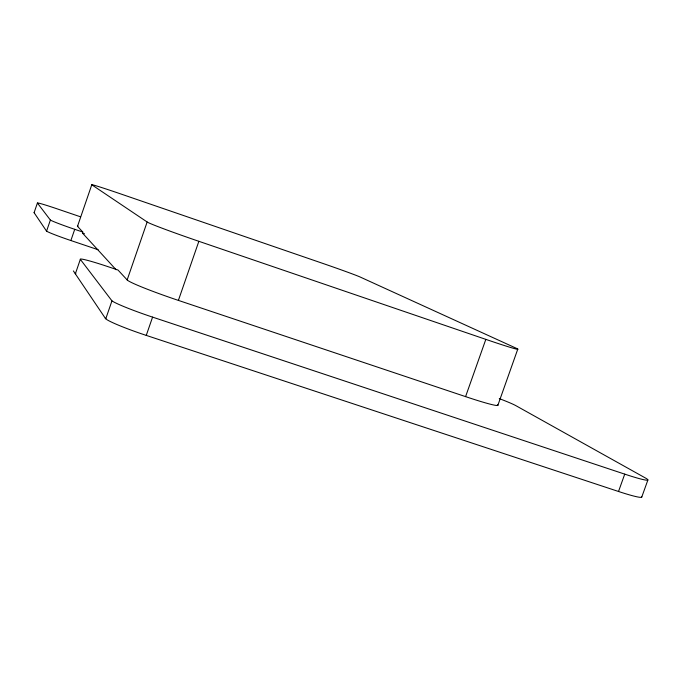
<?xml version="1.0" encoding="UTF-8"?>
<svg xmlns="http://www.w3.org/2000/svg" width="682" height="682" viewBox="0 0 682 682"><rect width="100%" height="100%" fill="white"/><g stroke="black" fill="none" stroke-linecap="round" stroke-linejoin="round"><path stroke-width="1.02" d="M37.408 203.031L50.374 220.047L46.564 231.164L34.1 212.69L37.408 203.031A21.193 0.844 18.9 0 1 56.342 208.581L80.527 216.816M98.14 249.731L70.877 240.533L74.73 229.323A24.322 1.117 18.9 0 1 51.073 220.422L50.374 220.047M116.119 269.748L82.471 233.073L82.812 232.068L77.501 226.33L91.78 184.779A34.876 0.767 19.1 0 1 121.686 194.259L321.691 263.022A34.816 0.75 19.2 0 1 360.326 277.097L515.737 348.016A47.373 1.398 19.4 0 1 485.831 339.372L198.863 241.309A48.49 1.492 19.1 0 1 147.15 221.991L91.78 184.779M497.349 404.494A47.305 2.83 19.6 0 1 465.576 396.626L178.394 300.395A48.431 3.018 19 0 1 127.159 279.918L117.995 270.021L107.773 266.585A31.679 1.901 18.9 0 0 80.331 259.356L75.352 273.84A31.67 2.148 18.9 0 1 75.855 273.422M80.331 259.356L111.959 300.856L105.736 318.886L73.392 270.933M127.159 279.918L147.15 221.991M641.557 496.547A38.141 2.967 20.1 0 1 618.523 491.483L146.263 335.391L152.58 317.121A39.275 2.941 19 0 1 113.246 301.666L111.959 300.856M178.394 300.395L198.863 241.309M465.576 396.626L485.831 339.372M497.937 405.091L517.783 349.116M618.523 491.483L624.729 474.135A38.149 2.626 20 0 0 645.385 477.98L515.865 405.654A30.647 1.756 19.6 0 0 499.267 398.595M641.771 497.033L647.9 479.958M105.309 318.247L107.014 319.739A39.258 3.325 18.9 0 0 146.263 335.391M152.58 317.121L624.729 474.135M46.393 230.917L47.263 231.556A24.322 1.262 18.9 0 0 70.877 240.533M74.73 229.323L82.812 232.068M82.471 233.073L84.483 233.756M34.1 212.69A21.185 0.955 18.9 0 1 34.552 212.588M77.501 226.33A34.842 1.552 19 0 1 78.046 226.092"/></g></svg>
